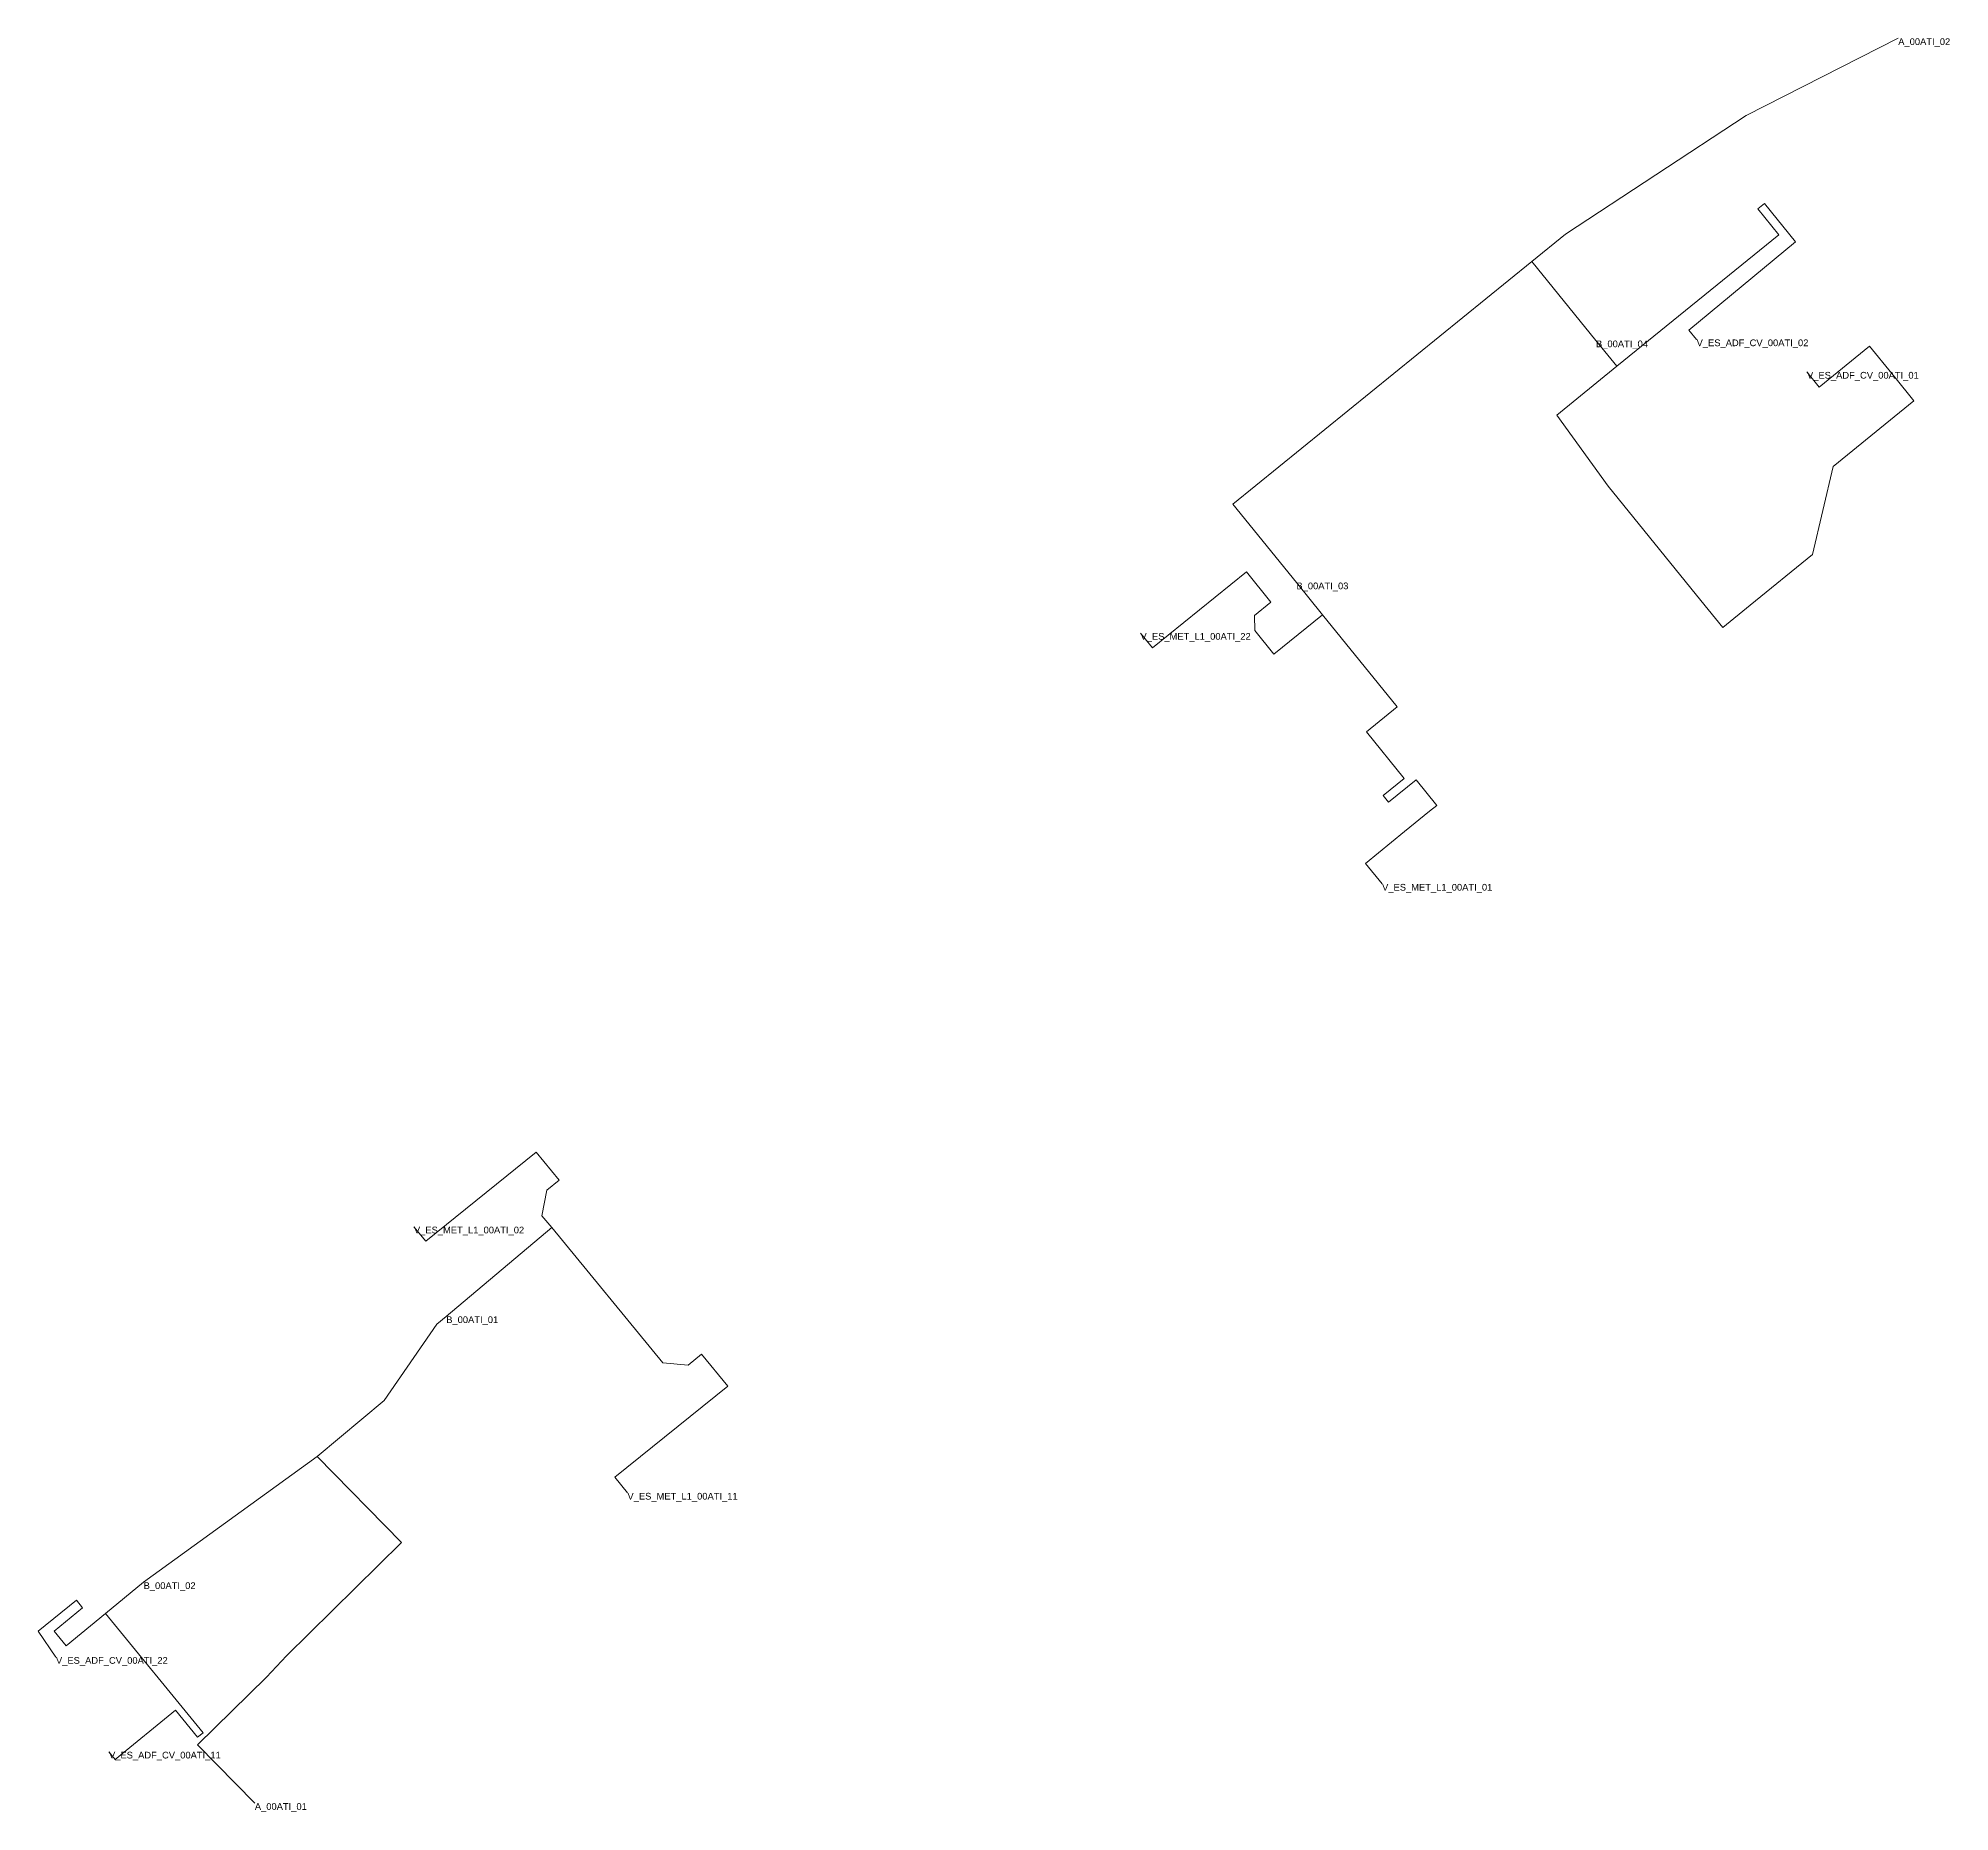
# Model space of a CAD drawing. Header units: metres. Extents: x 431479 to 431621, y 4582577 to 4582709.
import ezdxf
from ezdxf.enums import TextEntityAlignment as Align

# ---------------------------------------------------------------- set-up
doc = ezdxf.new("R2010")
doc.units = ezdxf.units.M
doc.header["$MEASUREMENT"] = 0
for name, color, linetype, lineweight, true_color in [('01_A_AccesTren_t', 40, 'Continuous', 0, 0xffd600), ('01_C_AccesExt_t', 251, 'Continuous', 0, 0x646464), ('01_I_Ascensor_l', 251, 'Continuous', 0, 0x646464), ('01_I_BarreraTarifaria_t', 251, 'Continuous', 0, 0x646464), ('01_I_Horitzontal_l', 251, 'Continuous', 0, 0x646464), ('01_I_Rampa_l', 251, 'Continuous', 0, 0x646464)]:
    doc.layers.add(name, color=color, linetype=linetype, lineweight=lineweight, true_color=true_color)
doc.styles.add('Style-Arial', font='arial.ttf')

msp = doc.modelspace()

# ---------------------------------------------------------------- linework, layer by layer
at = {"layer": '01_I_Ascensor_l'}
for p, q in [((431607.490179, 4582697.145452, -30), (431606.988527, 4582696.744357, -10)), ((431616.982579, 4582684.442628, -30), (431618.230328, 4582682.909429, -10)), ((431569.410908, 4582666.389358, -30), (431569.413151, 4582665.252119, -10)), ((431579.017851, 4582652.934012, -10), (431579.411011, 4582652.449069, -30)), ((431516.196801, 4582621.558568, -10), (431516.569, 4582623.480192, -30)), ((431525.217487, 4582610.574243, -10), (431527.109858, 4582610.411771, -30)), ((431481.906763, 4582592.286216, -10), (431481.436199, 4582592.860227, -30)), ((431497.12188, 4582588.709538, -10), (431495.636191, 4582587.101295)), ((431490.896147, 4582582.958716, -10), (431490.479, 4582582.616674, -30))]:
    msp.add_line(p, q, dxfattribs=at)
at = {"layer": '01_I_Horitzontal_l'}
for p, q in [((431592.62316, 4582694.850725, -10), (431590.113242, 4582692.816022, -10)), ((431590.113242, 4582692.816022, -10), (431594.895643, 4582686.916669, -10)), ((431594.895643, 4582686.916669, -10), (431596.455626, 4582684.992345, -10)), ((431611.072006, 4582670.928049, -10), (431612.614059, 4582677.521547, -10)), ((431572.52982, 4582668.844229, -10), (431574.475251, 4582666.44464, -10)), ((431516.93842, 4582620.676329, -10), (431516.196801, 4582621.558568, -10)), ((431509.051117, 4582614.046174, -10), (431516.93842, 4582620.676329, -10)), ((431516.93842, 4582620.676329, -10), (431525.217487, 4582610.574243, -10)), ((431499.404271, 4582603.591483, -10), (431486.45623, 4582594.188376, -10)), ((431486.45623, 4582594.188376, -10), (431483.605243, 4582591.850538, -10)), ((431483.605243, 4582591.850538, -10), (431490.896147, 4582582.958716, -10))]:
    msp.add_line(p, q, dxfattribs=at)
at = {"layer": '01_I_Horitzontal_l', "flags": 128}
for points, elevation in [([(431596.455626, 4582684.992345), (431608.560449, 4582694.805306), (431606.988527, 4582696.744357)], -10), ([(431607.490179, 4582697.145452), (431609.784717, 4582694.275655), (431601.840928, 4582687.693971), (431602.407791, 4582686.995029)], -30), ([(431590.113242, 4582692.816022), (431567.776679, 4582674.706981), (431572.52982, 4582668.844229)], -10), ([(431610.650938, 4582684.573733), (431611.561773, 4582683.445071), (431615.320887, 4582686.492431), (431616.982579, 4582684.442628)], -30), ([(431596.455626, 4582684.992345), (431591.965018, 4582681.351965), (431595.798022, 4582676.044672)], -10), ([(431616.493589, 4582680.675523), (431618.632661, 4582682.414543), (431618.230328, 4582682.909429)], -10), ([(431569.410908, 4582666.389358), (431570.630578, 4582667.377497), (431568.790503, 4582669.64872), (431561.796084, 4582663.95987), (431560.886249, 4582665.073274)], -30), ([(431602.724632, 4582667.498903), (431604.357089, 4582665.484844), (431606.41097, 4582667.149579)], -10), ([(431574.475251, 4582666.44464), (431570.837437, 4582663.495336), (431569.413151, 4582665.252119)], -10), ([(431574.475251, 4582666.44464), (431580.056943, 4582659.559912), (431577.75669, 4582657.695016), (431580.585924, 4582654.205303), (431579.017851, 4582652.934012)], -10), ([(431579.411011, 4582652.449069), (431581.458672, 4582654.10918), (431583.005698, 4582652.201005), (431582.468817, 4582651.765736)], -30), ([(431580.607802, 4582650.251748), (431577.68062, 4582647.870402), (431578.925759, 4582646.339861)], -30), ([(431516.569, 4582623.480192), (431517.472559, 4582624.213763), (431515.77555, 4582626.304014), (431507.529505, 4582619.658643), (431506.639832, 4582620.744975)], -30), ([(431499.404271, 4582603.591483), (431504.42711, 4582607.756561), (431508.362411, 4582613.467239), (431509.051117, 4582614.046174)], -10), ([(431527.109858, 4582610.411771), (431528.113614, 4582611.234334), (431530.074744, 4582608.841212), (431521.638121, 4582602.036529), (431522.581477, 4582600.86636)], -30), ([(431497.12188, 4582588.709538), (431505.72275, 4582597.162273), (431499.404271, 4582603.591483)], -10), ([(431479.913805, 4582588.604226), (431478.589925, 4582590.527691), (431481.436199, 4582592.860227)], -30), ([(431483.605243, 4582591.850538), (431480.666265, 4582589.440547), (431479.76975, 4582590.533844), (431481.906763, 4582592.286216)], -10), ([(431490.479, 4582582.616674), (431488.827046, 4582584.631359), (431484.332715, 4582580.946205), (431483.873476, 4582581.533897)], -30)]:
    msp.add_lwpolyline(points, dxfattribs=dict(at, elevation=elevation))
msp.add_lwpolyline([(431495.636191, 4582587.101295), (431490.490728, 4582582.042924), (431494.762377, 4582577.697729)], dxfattribs=at)
at = {"layer": '01_I_Rampa_l'}
for p, q in [((431612.614059, 4582677.521547, -10), (431616.493589, 4582680.675523, -10)), ((431595.798022, 4582676.044672, -10), (431602.724632, 4582667.498903, -10)), ((431606.41097, 4582667.149579, -10), (431611.072006, 4582670.928049, -10)), ((431582.468817, 4582651.765736, -30), (431580.607802, 4582650.251748, -30))]:
    msp.add_line(p, q, dxfattribs=at)
at = {"layer": '01_I_Rampa_l', "extrusion": (0.4455623343628515, -0.8775362027056891, 0.1772129203472658), "elevation": -3829180.992925, "flags": 128}
msp.add_lwpolyline([(2459571.46301, 689493.276216), (2459558.73147, 689493.276216), (2459542.690082, 689483.115396)], dxfattribs=at)

# ---------------------------------------------------------------- texts
at = {"layer": '01_A_AccesTren_t', "style": 'Style-Arial'}
for s, p in [('V_ES_ADF_CV_00ATI_02', (431602.407791, 4582686.995029, -30)), ('V_ES_ADF_CV_00ATI_01', (431610.650938, 4582684.573733, -30)), ('V_ES_MET_L1_00ATI_22', (431560.886249, 4582665.073274, -30)), ('V_ES_MET_L1_00ATI_01', (431578.925759, 4582646.339861, -30)), ('V_ES_MET_L1_00ATI_02', (431506.639832, 4582620.744975, -30)), ('V_ES_MET_L1_00ATI_11', (431522.581477, 4582600.86636, -30)), ('V_ES_ADF_CV_00ATI_22', (431479.913805, 4582588.604226, -30)), ('V_ES_ADF_CV_00ATI_11', (431483.873476, 4582581.533897, -30))]:
    msp.add_text(s, height=0.5, dxfattribs=at).set_placement(p, align=Align.TOP_LEFT)
at = {"layer": '01_C_AccesExt_t', "style": 'Style-Arial'}
for s, p in [('A_00ATI_02', (431617.463309, 4582709.482559)), ('A_00ATI_01', (431494.762377, 4582577.697729))]:
    msp.add_text(s, height=0.5, dxfattribs=at).set_placement(p, align=Align.TOP_LEFT)
at = {"layer": '01_I_BarreraTarifaria_t', "style": 'Style-Arial'}
for s, p in [('B_00ATI_04', (431594.895643, 4582686.916669, -10)), ('B_00ATI_03', (431572.52982, 4582668.844229, -10)), ('B_00ATI_01', (431509.051117, 4582614.046174, -10)), ('B_00ATI_02', (431486.45623, 4582594.188376, -10))]:
    msp.add_text(s, height=0.5, dxfattribs=at).set_placement(p, align=Align.TOP_LEFT)

doc.saveas('drawing.dxf')
